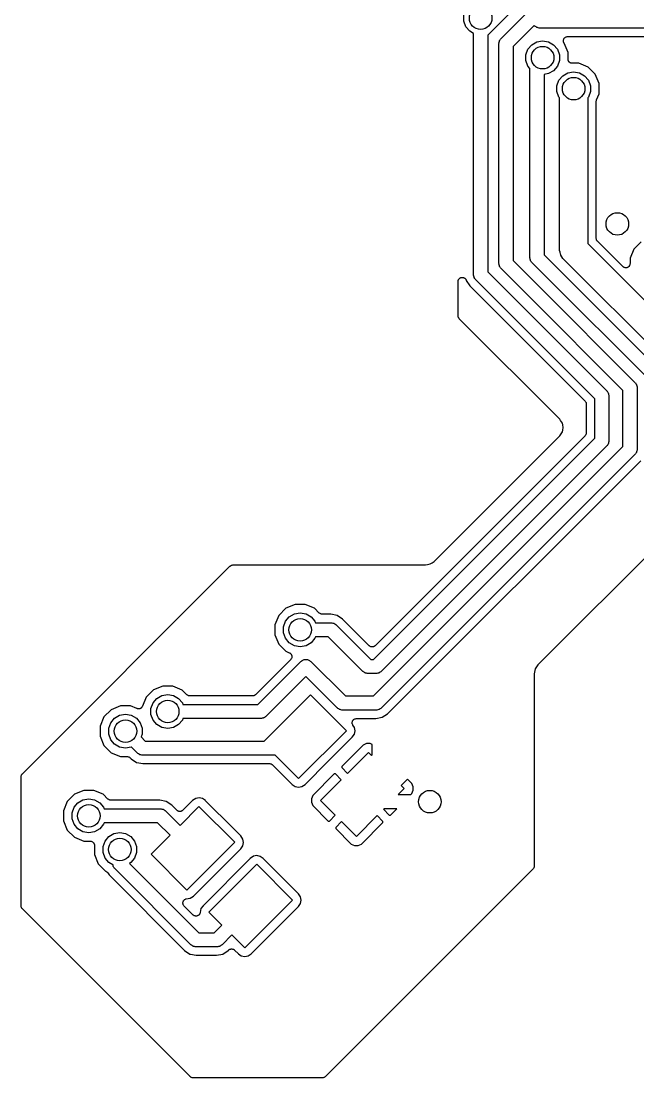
# Model space of a CAD drawing. Extents: x 132.7 to 187.3, y -127.3 to -72.7.
# Drawn here: x 142.45 to 153.39, y -117.55 to -98.8 of the extents above; entities that cross this region are included whole.
import ezdxf

# ---------------------------------------------------------------- set-up
doc = ezdxf.new("R2010")
doc.units = 0
doc.header["$MEASUREMENT"] = 0
doc.layers.add('BLACK', color=7, linetype='CONTINUOUS')

msp = doc.modelspace()

# ---------------------------------------------------------------- linework, layer by layer
at = {"layer": 'Black'}
for p, q in [((151.188, -98.5884), (150.725, -99.0518)), ((150.303, -98.8023), (150.303, -98.6977)), ((150.339, -98.9006), (150.303, -98.8023)), ((150.962, -99.1116), (151.425, -98.6482)), ((150.406, -98.9807), (150.339, -98.9006)), ((150.475, -99.0203), (150.406, -98.9807)), ((151.55, -98.8768), (151.175, -99.2518)), ((151.562, -98.8884), (151.55, -98.8768)), ((151.566, -98.8915), (151.562, -98.8884)), ((151.57, -98.8958), (151.566, -98.8915)), ((151.584, -98.9039), (151.57, -98.8958)), ((151.597, -98.9133), (151.584, -98.9039)), ((151.602, -98.9147), (151.597, -98.9133)), ((151.607, -98.9175), (151.602, -98.9147)), ((151.623, -98.9203), (151.607, -98.9175)), ((151.639, -98.9245), (151.623, -98.9203)), ((151.645, -98.924), (151.639, -98.9245)), ((151.65, -98.925), (151.645, -98.924)), ((160.798, -98.925), (151.65, -98.925)), ((150.475, -103.3), (150.475, -99.0203)), ((150.725, -99.0518), (150.725, -103.248)), ((150.925, -99.1891), (150.93, -99.1733)), ((150.93, -99.1733), (150.933, -99.1572)), ((150.933, -99.1572), (150.935, -99.1525)), ((150.935, -99.1525), (150.937, -99.1472)), ((150.937, -99.1472), (150.946, -99.1338)), ((150.946, -99.1338), (150.954, -99.1197)), ((150.954, -99.1197), (150.958, -99.1161)), ((150.958, -99.1161), (150.962, -99.1116)), ((151.506, -99.2193), (151.597, -99.167)), ((151.597, -99.167), (151.7, -99.1489)), ((151.7, -99.1489), (151.803, -99.167)), ((151.803, -99.167), (151.894, -99.2193)), ((152.068, -99.137), (152.07, -99.1338)), ((152.068, -99.1467), (152.068, -99.137)), ((152.068, -99.1565), (152.068, -99.1467)), ((152.068, -99.1597), (152.068, -99.1565)), ((152.068, -99.163), (152.068, -99.1597)), ((152.072, -99.1722), (152.068, -99.163)), ((152.07, -99.1305), (152.074, -99.1217)), ((152.07, -99.1338), (152.07, -99.1305)), ((152.074, -99.1816), (152.072, -99.1722)), ((152.074, -99.1217), (152.077, -99.1125)), ((152.077, -99.1125), (152.08, -99.1099)), ((152.08, -99.1099), (152.081, -99.1069)), ((152.081, -99.1069), (152.088, -99.1)), ((152.088, -99.1), (152.094, -99.0925)), ((152.094, -99.0925), (152.097, -99.0909)), ((152.097, -99.0909), (152.099, -99.0885)), ((152.099, -99.0885), (152.108, -99.0844)), ((152.108, -99.0844), (152.117, -99.0795)), ((152.117, -99.0795), (152.12, -99.0789)), ((152.12, -99.0789), (152.123, -99.0775)), ((152.123, -99.0775), (152.133, -99.0767)), ((152.133, -99.0767), (152.142, -99.075)), ((152.142, -99.075), (153.957, -99.075)), ((150.926, -99.1946), (150.925, -99.1891)), ((150.925, -99.2), (150.926, -99.1946)), ((150.925, -103.1), (150.925, -99.2)), ((151.175, -99.2518), (151.175, -103.048)), ((151.403, -99.3977), (151.439, -99.2994)), ((151.439, -99.2994), (151.506, -99.2193)), ((151.894, -99.2193), (151.961, -99.2994)), ((151.961, -99.2994), (151.997, -99.3977)), ((152.076, -99.1844), (152.074, -99.1816)), ((152.077, -99.1875), (152.076, -99.1844)), ((152.079, -99.19), (152.077, -99.1875)), ((152.15, -99.3609), (152.079, -99.19)), ((152.15, -99.4749), (152.15, -99.3609)), ((151.403, -99.5023), (151.403, -99.3977)), ((151.439, -99.6006), (151.403, -99.5023)), ((151.997, -99.5023), (151.961, -99.6006)), ((151.997, -99.3977), (151.997, -99.5023)), ((152.151, -99.4814), (152.15, -99.4749)), ((152.151, -99.4879), (152.151, -99.4814)), ((152.153, -99.4941), (152.151, -99.4879)), ((152.154, -99.5006), (152.153, -99.4941)), ((152.158, -99.5063), (152.154, -99.5006)), ((152.16, -99.5124), (152.158, -99.5063)), ((152.164, -99.5175), (152.16, -99.5124)), ((152.167, -99.5231), (152.164, -99.5175)), ((152.173, -99.5274), (152.167, -99.5231)), ((152.177, -99.5324), (152.173, -99.5274)), ((152.182, -99.5357), (152.177, -99.5324)), ((152.187, -99.5399), (152.182, -99.5357)), ((152.194, -99.5421), (152.187, -99.5399)), ((152.199, -99.5454), (152.194, -99.5421)), ((152.206, -99.5466), (152.199, -99.5454)), ((152.212, -99.5488), (152.206, -99.5466)), ((152.218, -99.5488), (152.212, -99.5488)), ((152.225, -99.55), (152.218, -99.5488)), ((152.34, -99.5501), (152.225, -99.55)), ((152.505, -99.6187), (152.34, -99.5501)), ((151.475, -99.6432), (151.439, -99.6006)), ((151.475, -103), (151.475, -99.6432)), ((151.803, -99.733), (151.725, -99.7467)), ((151.894, -99.6807), (151.803, -99.733)), ((151.961, -99.6006), (151.894, -99.6807)), ((152.056, -99.7693), (152.147, -99.717)), ((152.147, -99.717), (152.25, -99.6989)), ((152.25, -99.6989), (152.353, -99.717)), ((152.353, -99.717), (152.444, -99.7693)), ((152.632, -99.7454), (152.505, -99.6187)), ((151.725, -99.7467), (151.725, -102.948)), ((151.953, -99.9477), (151.989, -99.8494)), ((151.989, -99.8494), (152.056, -99.7693)), ((152.444, -99.7693), (152.511, -99.8494)), ((152.511, -99.8494), (152.547, -99.9477)), ((152.7, -99.9109), (152.632, -99.7454)), ((152.7, -100.09), (152.7, -99.9109)), ((151.953, -100.052), (151.953, -99.9477)), ((151.989, -100.151), (151.953, -100.052)), ((152.547, -100.052), (152.511, -100.151)), ((152.547, -99.9477), (152.547, -100.052)), ((152.656, -100.196), (152.7, -100.09)), ((152, -100.163), (151.989, -100.151)), ((152, -102.85), (152, -100.163)), ((152.511, -100.151), (152.5, -100.163)), ((152.5, -100.163), (152.5, -102.746)), ((152.65, -100.222), (152.653, -100.211)), ((152.65, -100.223), (152.65, -100.222)), ((152.65, -100.225), (152.65, -100.223)), ((152.65, -102.653), (152.65, -100.225)), ((152.653, -100.211), (152.655, -100.199)), ((152.655, -100.198), (152.656, -100.196)), ((152.655, -100.199), (152.655, -100.198)), ((152.651, -102.656), (152.65, -102.653)), ((152.65, -102.66), (152.651, -102.656)), ((152.653, -102.669), (152.65, -102.66)), ((152.655, -102.679), (152.653, -102.669)), ((152.656, -102.682), (152.655, -102.679)), ((152.657, -102.685), (152.656, -102.682)), ((152.663, -102.693), (152.657, -102.685)), ((152.668, -102.701), (152.663, -102.693)), ((152.67, -102.704), (152.668, -102.701)), ((152.672, -102.706), (152.67, -102.704)), ((153.122, -103.156), (152.672, -102.706)), ((153.445, -102.718), (153.319, -102.845)), ((152.002, -102.861), (152, -102.85)), ((152.001, -102.872), (152.002, -102.861)), ((152.009, -102.903), (152.001, -102.872)), ((152.015, -102.936), (152.009, -102.903)), ((152.5, -102.746), (157.204, -107.45)), ((153.319, -102.845), (153.25, -103.01)), ((150.926, -103.105), (150.925, -103.1)), ((150.925, -103.111), (150.926, -103.105)), ((150.93, -103.127), (150.925, -103.111)), ((151.175, -103.048), (151.638, -103.512)), ((151.476, -103.005), (151.475, -103)), ((151.475, -103.011), (151.476, -103.005)), ((151.48, -103.027), (151.475, -103.011)), ((151.483, -103.043), (151.48, -103.027)), ((151.485, -103.048), (151.483, -103.043)), ((151.487, -103.053), (151.485, -103.048)), ((151.496, -103.066), (151.487, -103.053)), ((151.504, -103.08), (151.496, -103.066)), ((151.508, -103.084), (151.504, -103.08)), ((151.512, -103.088), (151.508, -103.084)), ((155.962, -107.538), (151.512, -103.088)), ((151.725, -102.948), (156.138, -107.362)), ((152.021, -102.945), (152.015, -102.936)), ((152.023, -102.956), (152.021, -102.945)), ((152.042, -102.982), (152.023, -102.956)), ((152.058, -103.011), (152.042, -102.982)), ((152.067, -103.018), (152.058, -103.011)), ((152.073, -103.027), (152.067, -103.018)), ((156.923, -107.877), (152.073, -103.027)), ((153.248, -103.113), (153.247, -103.123)), ((153.25, -103.103), (153.248, -103.113)), ((153.25, -103.01), (153.25, -103.103)), ((150.476, -103.305), (150.475, -103.3)), ((150.725, -103.248), (151.188, -103.712)), ((150.933, -103.143), (150.93, -103.127)), ((150.935, -103.148), (150.933, -103.143)), ((150.937, -103.153), (150.935, -103.148)), ((150.946, -103.166), (150.937, -103.153)), ((150.954, -103.18), (150.946, -103.166)), ((150.958, -103.184), (150.954, -103.18)), ((150.962, -103.188), (150.958, -103.184)), ((151.462, -103.688), (150.962, -103.188)), ((153.13, -103.162), (153.122, -103.156)), ((153.137, -103.168), (153.13, -103.162)), ((153.141, -103.169), (153.137, -103.168)), ((153.143, -103.171), (153.141, -103.169)), ((153.153, -103.174), (153.143, -103.171)), ((153.162, -103.177), (153.153, -103.174)), ((153.165, -103.177), (153.162, -103.177)), ((153.168, -103.178), (153.165, -103.177)), ((153.178, -103.177), (153.168, -103.178)), ((153.188, -103.177), (153.178, -103.177)), ((153.191, -103.176), (153.188, -103.177)), ((153.194, -103.176), (153.191, -103.176)), ((153.203, -103.172), (153.194, -103.176)), ((153.212, -103.168), (153.203, -103.172)), ((153.215, -103.166), (153.212, -103.168)), ((153.218, -103.165), (153.215, -103.166)), ((153.225, -103.158), (153.218, -103.165)), ((153.232, -103.152), (153.225, -103.158)), ((153.234, -103.149), (153.232, -103.152)), ((153.236, -103.146), (153.234, -103.149)), ((153.241, -103.137), (153.236, -103.146)), ((153.245, -103.129), (153.241, -103.137)), ((153.246, -103.126), (153.245, -103.129)), ((153.247, -103.123), (153.246, -103.126)), ((150.199, -103.423), (150.2, -103.417)), ((150.199, -104.029), (150.199, -103.423)), ((150.2, -103.411), (150.203, -103.404)), ((150.2, -103.417), (150.2, -103.411)), ((150.203, -103.404), (150.204, -103.397)), ((150.204, -103.397), (150.207, -103.392)), ((150.207, -103.392), (150.209, -103.387)), ((150.209, -103.387), (150.213, -103.381)), ((150.213, -103.381), (150.217, -103.375)), ((150.217, -103.375), (150.221, -103.371)), ((150.221, -103.371), (150.225, -103.366)), ((150.225, -103.366), (150.231, -103.363)), ((150.231, -103.363), (150.237, -103.358)), ((150.237, -103.358), (150.242, -103.356)), ((150.242, -103.356), (150.247, -103.353)), ((150.247, -103.353), (150.254, -103.351)), ((150.254, -103.351), (150.261, -103.349)), ((150.261, -103.349), (150.267, -103.349)), ((150.267, -103.349), (150.273, -103.348)), ((150.273, -103.348), (150.28, -103.349)), ((150.28, -103.349), (150.287, -103.349)), ((150.287, -103.349), (150.293, -103.351)), ((150.293, -103.351), (150.299, -103.352)), ((150.299, -103.352), (150.305, -103.355)), ((150.305, -103.355), (150.312, -103.358)), ((150.312, -103.358), (150.316, -103.362)), ((150.316, -103.362), (150.321, -103.364)), ((150.321, -103.364), (150.326, -103.37)), ((150.326, -103.37), (150.332, -103.375)), ((150.332, -103.375), (150.335, -103.38)), ((150.335, -103.38), (150.339, -103.384)), ((150.339, -103.384), (150.341, -103.391)), ((150.341, -103.391), (150.345, -103.397)), ((150.345, -103.397), (150.346, -103.403)), ((150.346, -103.403), (150.411, -103.5)), ((150.475, -103.311), (150.476, -103.305)), ((150.48, -103.327), (150.475, -103.311)), ((150.483, -103.343), (150.48, -103.327)), ((150.485, -103.348), (150.483, -103.343)), ((150.487, -103.353), (150.485, -103.348)), ((150.496, -103.366), (150.487, -103.353)), ((150.504, -103.38), (150.496, -103.366)), ((150.508, -103.384), (150.504, -103.38)), ((150.512, -103.388), (150.508, -103.384)), ((151.012, -103.888), (150.512, -103.388)), ((150.411, -103.5), (150.906, -103.994)), ((151.638, -103.512), (151.638, -103.512)), ((151.638, -103.512), (153.338, -105.212)), ((151.188, -103.712), (151.188, -103.712)), ((151.188, -103.712), (152.838, -105.362)), ((153.125, -105.352), (151.462, -103.688)), ((151.462, -103.688), (151.462, -103.688)), ((150.2, -104.032), (150.199, -104.029)), ((150.2, -104.035), (150.2, -104.032)), ((150.202, -104.045), (150.2, -104.035)), ((150.204, -104.054), (150.202, -104.045)), ((150.906, -103.994), (150.906, -103.994)), ((150.906, -103.994), (152.453, -105.542)), ((152.625, -105.502), (151.012, -103.888)), ((151.012, -103.888), (151.012, -103.888)), ((150.206, -104.057), (150.204, -104.054)), ((150.206, -104.06), (150.206, -104.057)), ((150.212, -104.068), (150.206, -104.06)), ((150.217, -104.077), (150.212, -104.068)), ((150.22, -104.079), (150.217, -104.077)), ((150.221, -104.082), (150.22, -104.079)), ((152.004, -105.864), (150.221, -104.082)), ((152.838, -105.362), (152.842, -105.366)), ((153.125, -106.05), (153.125, -105.352)), ((153.338, -105.212), (153.342, -105.216)), ((153.342, -105.216), (153.346, -105.22)), ((153.346, -105.22), (153.354, -105.234)), ((153.354, -105.234), (153.363, -105.247)), ((153.363, -105.247), (153.365, -105.252)), ((153.365, -105.252), (153.367, -105.257)), ((153.367, -105.257), (153.37, -105.273)), ((153.37, -105.273), (153.375, -105.289)), ((153.375, -105.289), (153.374, -105.295)), ((153.374, -105.295), (153.375, -105.3)), ((153.375, -105.3), (153.375, -106.05)), ((152.453, -105.542), (152.455, -105.545)), ((152.455, -105.545), (152.457, -105.547)), ((152.457, -105.547), (152.462, -105.555)), ((152.625, -106.198), (152.625, -105.502)), ((152.842, -105.366), (152.846, -105.37)), ((152.846, -105.37), (152.854, -105.384)), ((152.854, -105.384), (152.863, -105.397)), ((152.863, -105.397), (152.865, -105.402)), ((152.865, -105.402), (152.867, -105.407)), ((152.867, -105.407), (152.87, -105.423)), ((152.87, -105.423), (152.875, -105.439)), ((152.875, -105.439), (152.874, -105.445)), ((152.874, -105.445), (152.875, -105.45)), ((152.875, -105.45), (152.875, -106.25)), ((152.462, -105.555), (152.468, -105.563)), ((152.468, -105.563), (152.469, -105.566)), ((152.469, -105.566), (152.47, -105.569)), ((152.47, -105.569), (152.472, -105.579)), ((152.472, -105.579), (152.475, -105.588)), ((152.475, -105.588), (152.474, -105.592)), ((152.474, -105.592), (152.475, -105.595)), ((152.475, -105.595), (152.475, -106.105)), ((152.019, -105.887), (152.004, -105.864)), ((152.051, -105.935), (152.019, -105.887)), ((152.019, -105.887), (152.019, -105.887)), ((152.019, -105.887), (152.019, -105.887)), ((152.026, -106.124), (152.051, -106.087)), ((152.057, -105.965), (152.051, -105.935)), ((152.051, -106.087), (152.057, -106.056)), ((152.066, -106.011), (152.057, -105.965)), ((152.057, -105.965), (152.057, -105.965)), ((152.057, -106.056), (152.066, -106.011)), ((152.057, -106.056), (152.057, -106.056)), ((152.475, -106.112), (152.472, -106.121)), ((152.475, -106.105), (152.474, -106.108)), ((152.474, -106.108), (152.475, -106.112)), ((153.125, -106.348), (153.125, -106.05)), ((153.375, -106.05), (153.375, -106.4)), ((148.698, -110.125), (152.625, -106.198)), ((152.453, -106.158), (148.728, -109.883)), ((149.776, -108.386), (152.004, -106.157)), ((152.004, -106.157), (152.026, -106.124)), ((152.026, -106.124), (152.026, -106.124)), ((152.455, -106.155), (152.453, -106.158)), ((152.457, -106.153), (152.455, -106.155)), ((152.462, -106.145), (152.457, -106.153)), ((152.468, -106.137), (152.462, -106.145)), ((152.469, -106.134), (152.468, -106.137)), ((152.47, -106.131), (152.469, -106.134)), ((152.472, -106.121), (152.47, -106.131)), ((152.865, -106.298), (152.863, -106.303)), ((152.867, -106.293), (152.865, -106.298)), ((152.87, -106.277), (152.867, -106.293)), ((152.875, -106.261), (152.87, -106.277)), ((152.875, -106.25), (152.874, -106.255)), ((152.874, -106.255), (152.875, -106.261)), ((148.698, -110.775), (153.125, -106.348)), ((152.838, -106.338), (148.838, -110.338)), ((153.338, -106.488), (148.838, -110.988)), ((152.842, -106.334), (152.838, -106.338)), ((152.846, -106.33), (152.842, -106.334)), ((152.854, -106.316), (152.846, -106.33)), ((152.863, -106.303), (152.854, -106.316)), ((153.342, -106.484), (153.338, -106.488)), ((153.346, -106.48), (153.342, -106.484)), ((153.354, -106.466), (153.346, -106.48)), ((153.363, -106.453), (153.354, -106.466)), ((153.365, -106.448), (153.363, -106.453)), ((153.367, -106.443), (153.365, -106.448)), ((153.37, -106.427), (153.367, -106.443)), ((153.375, -106.411), (153.37, -106.427)), ((153.375, -106.4), (153.374, -106.405)), ((153.374, -106.405), (153.375, -106.411)), ((148.95, -111.089), (153.439, -106.6)), ((153.843, -107.996), (151.614, -110.225)), ((142.472, -112.154), (146.154, -108.472)), ((146.154, -108.472), (146.157, -108.47)), ((146.157, -108.47), (146.159, -108.468)), ((146.159, -108.468), (146.167, -108.463)), ((146.167, -108.463), (146.175, -108.457)), ((146.175, -108.457), (146.179, -108.456)), ((146.179, -108.456), (146.181, -108.455)), ((146.181, -108.455), (146.191, -108.453)), ((146.191, -108.453), (146.201, -108.45)), ((146.201, -108.45), (146.204, -108.451)), ((146.204, -108.451), (146.207, -108.45)), ((146.207, -108.45), (149.622, -108.45)), ((149.622, -108.45), (149.66, -108.442)), ((149.66, -108.442), (149.705, -108.433)), ((149.66, -108.442), (149.66, -108.442)), ((149.66, -108.442), (149.66, -108.442)), ((149.705, -108.433), (149.738, -108.412)), ((149.738, -108.412), (149.776, -108.386)), ((149.738, -108.412), (149.738, -108.412)), ((149.738, -108.412), (149.738, -108.412)), ((147.145, -109.218), (147.019, -109.345)), ((147.311, -109.15), (147.145, -109.218)), ((147.297, -109.317), (147.4, -109.299)), ((147.49, -109.15), (147.311, -109.15)), ((147.4, -109.299), (147.503, -109.317)), ((147.655, -109.219), (147.49, -109.15)), ((147.739, -109.303), (147.655, -109.219)), ((147.019, -109.345), (146.95, -109.51)), ((147.103, -109.548), (147.139, -109.449)), ((147.139, -109.449), (147.206, -109.369)), ((147.206, -109.369), (147.297, -109.317)), ((147.503, -109.317), (147.594, -109.369)), ((147.594, -109.369), (147.661, -109.449)), ((147.661, -109.449), (147.67, -109.475)), ((147.67, -109.475), (147.95, -109.475)), ((147.742, -109.305), (147.739, -109.303)), ((147.744, -109.307), (147.742, -109.305)), ((147.753, -109.312), (147.744, -109.307)), ((147.761, -109.318), (147.753, -109.312)), ((147.764, -109.319), (147.761, -109.318)), ((147.767, -109.32), (147.764, -109.319)), ((147.776, -109.322), (147.767, -109.32)), ((147.786, -109.325), (147.776, -109.322)), ((147.789, -109.324), (147.786, -109.325)), ((147.792, -109.325), (147.789, -109.324)), ((147.943, -109.325), (147.792, -109.325)), ((148.055, -109.347), (147.943, -109.325)), ((147.95, -109.475), (147.955, -109.476)), ((147.955, -109.476), (147.961, -109.475)), ((147.961, -109.475), (147.977, -109.48)), ((147.977, -109.48), (147.993, -109.483)), ((147.993, -109.483), (147.998, -109.485)), ((147.998, -109.485), (148.003, -109.487)), ((148.003, -109.487), (148.016, -109.496)), ((148.15, -109.411), (148.055, -109.347)), ((148.622, -109.883), (148.15, -109.411)), ((146.95, -109.51), (146.95, -109.689)), ((147.103, -109.652), (147.103, -109.548)), ((147.139, -109.751), (147.103, -109.652)), ((148.016, -109.496), (148.03, -109.504)), ((148.03, -109.504), (148.034, -109.508)), ((148.034, -109.508), (148.038, -109.512)), ((148.038, -109.512), (148.652, -110.125)), ((146.95, -109.689), (147.018, -109.855)), ((147.018, -109.855), (147.145, -109.981)), ((147.206, -109.831), (147.139, -109.751)), ((147.297, -109.883), (147.206, -109.831)), ((147.594, -109.831), (147.503, -109.883)), ((147.661, -109.751), (147.594, -109.831)), ((147.67, -109.725), (147.661, -109.751)), ((147.898, -109.725), (147.67, -109.725)), ((148.512, -110.338), (147.898, -109.725)), ((147.145, -109.981), (147.207, -110.007)), ((147.207, -110.007), (147.214, -110.012)), ((147.214, -110.012), (147.222, -110.015)), ((147.222, -110.015), (147.225, -110.019)), ((147.225, -110.019), (147.229, -110.021)), ((147.229, -110.021), (147.234, -110.028)), ((147.234, -110.028), (147.24, -110.033)), ((147.24, -110.033), (147.242, -110.038)), ((147.242, -110.038), (147.245, -110.042)), ((147.245, -110.042), (147.248, -110.05)), ((147.248, -110.05), (147.251, -110.057)), ((147.4, -109.901), (147.297, -109.883)), ((147.503, -109.883), (147.4, -109.901)), ((148.627, -109.887), (148.622, -109.883)), ((148.632, -109.891), (148.627, -109.887)), ((148.638, -109.894), (148.632, -109.891)), ((148.643, -109.898), (148.638, -109.894)), ((148.65, -109.9), (148.643, -109.898)), ((148.656, -109.902), (148.65, -109.9)), ((148.662, -109.903), (148.656, -109.902)), ((148.668, -109.905), (148.662, -109.903)), ((148.675, -109.904), (148.668, -109.905)), ((148.682, -109.905), (148.675, -109.904)), ((148.688, -109.903), (148.682, -109.905)), ((148.694, -109.902), (148.688, -109.903)), ((148.7, -109.9), (148.694, -109.902)), ((148.707, -109.898), (148.7, -109.9)), ((148.712, -109.894), (148.707, -109.898)), ((148.718, -109.891), (148.712, -109.894)), ((148.723, -109.887), (148.718, -109.891)), ((148.728, -109.883), (148.723, -109.887)), ((147.232, -110.13), (146.608, -110.753)), ((146.648, -110.925), (147.412, -110.162)), ((147.236, -110.123), (147.232, -110.13)), ((147.242, -110.117), (147.236, -110.123)), ((147.244, -110.112), (147.242, -110.117)), ((147.247, -110.108), (147.244, -110.112)), ((147.249, -110.1), (147.247, -110.108)), ((147.252, -110.093), (147.249, -110.1)), ((147.251, -110.057), (147.251, -110.062)), ((147.251, -110.062), (147.253, -110.067)), ((147.253, -110.083), (147.252, -110.088)), ((147.252, -110.088), (147.252, -110.093)), ((147.253, -110.067), (147.253, -110.075)), ((147.253, -110.075), (147.253, -110.083)), ((147.412, -110.162), (147.421, -110.155)), ((147.421, -110.155), (147.428, -110.148)), ((147.428, -110.148), (147.438, -110.143)), ((147.438, -110.143), (147.447, -110.137)), ((147.447, -110.137), (147.458, -110.134)), ((147.458, -110.134), (147.468, -110.129)), ((147.468, -110.129), (147.479, -110.128)), ((147.479, -110.128), (147.489, -110.125)), ((147.489, -110.125), (147.5, -110.126)), ((147.5, -110.126), (147.511, -110.125)), ((147.511, -110.125), (147.521, -110.128)), ((147.521, -110.128), (147.532, -110.129)), ((147.532, -110.129), (147.542, -110.134)), ((147.542, -110.134), (147.553, -110.137)), ((147.553, -110.137), (147.562, -110.143)), ((147.562, -110.143), (147.572, -110.148)), ((147.572, -110.148), (147.579, -110.155)), ((147.579, -110.155), (147.588, -110.162)), ((147.588, -110.162), (148.202, -110.775)), ((148.652, -110.125), (148.698, -110.125)), ((151.614, -110.225), (151.567, -110.295)), ((147.5, -110.427), (146.788, -111.138)), ((148.062, -110.988), (147.5, -110.427)), ((148.516, -110.342), (148.512, -110.338)), ((148.52, -110.346), (148.516, -110.342)), ((148.534, -110.354), (148.52, -110.346)), ((148.547, -110.363), (148.534, -110.354)), ((148.552, -110.365), (148.547, -110.363)), ((148.557, -110.367), (148.552, -110.365)), ((148.573, -110.37), (148.557, -110.367)), ((148.589, -110.375), (148.573, -110.37)), ((148.595, -110.374), (148.589, -110.375)), ((148.6, -110.375), (148.595, -110.374)), ((148.75, -110.375), (148.6, -110.375)), ((148.755, -110.374), (148.75, -110.375)), ((148.761, -110.375), (148.755, -110.374)), ((148.777, -110.37), (148.761, -110.375)), ((148.793, -110.367), (148.777, -110.37)), ((148.798, -110.365), (148.793, -110.367)), ((148.803, -110.363), (148.798, -110.365)), ((148.816, -110.354), (148.803, -110.363)), ((148.83, -110.346), (148.816, -110.354)), ((148.834, -110.342), (148.83, -110.346)), ((148.838, -110.338), (148.834, -110.342)), ((151.567, -110.295), (151.55, -110.379)), ((151.55, -110.379), (151.55, -113.793)), ((144.961, -110.6), (144.795, -110.668)), ((145.14, -110.6), (144.961, -110.6)), ((145.305, -110.669), (145.14, -110.6)), ((144.669, -110.795), (144.601, -110.957)), ((144.795, -110.668), (144.669, -110.795)), ((144.856, -110.819), (144.947, -110.767)), ((144.947, -110.767), (145.05, -110.749)), ((145.05, -110.749), (145.153, -110.767)), ((145.153, -110.767), (145.244, -110.819)), ((145.389, -110.753), (145.305, -110.669)), ((145.392, -110.755), (145.389, -110.753)), ((145.394, -110.757), (145.392, -110.755)), ((145.403, -110.762), (145.394, -110.757)), ((145.411, -110.768), (145.403, -110.762)), ((145.414, -110.769), (145.411, -110.768)), ((145.417, -110.77), (145.414, -110.769)), ((145.426, -110.772), (145.417, -110.77)), ((145.436, -110.775), (145.426, -110.772)), ((145.439, -110.774), (145.436, -110.775)), ((145.442, -110.775), (145.439, -110.774)), ((146.555, -110.775), (145.442, -110.775)), ((146.558, -110.774), (146.555, -110.775)), ((146.562, -110.775), (146.558, -110.774)), ((146.571, -110.772), (146.562, -110.775)), ((146.581, -110.77), (146.571, -110.772)), ((146.584, -110.769), (146.581, -110.77)), ((146.587, -110.768), (146.584, -110.769)), ((146.595, -110.762), (146.587, -110.768)), ((146.603, -110.757), (146.595, -110.762)), ((146.605, -110.755), (146.603, -110.757)), ((146.608, -110.753), (146.605, -110.755)), ((146.763, -111.575), (147.583, -110.755)), ((147.583, -110.755), (148.22, -111.391)), ((148.202, -110.775), (148.698, -110.775)), ((144.211, -110.95), (144.045, -111.018)), ((144.39, -110.95), (144.211, -110.95)), ((144.503, -110.997), (144.39, -110.95)), ((144.578, -110.988), (144.572, -110.991)), ((144.582, -110.983), (144.578, -110.988)), ((144.587, -110.979), (144.582, -110.983)), ((144.591, -110.973), (144.587, -110.979)), ((144.595, -110.968), (144.591, -110.973)), ((144.598, -110.962), (144.595, -110.968)), ((144.601, -110.957), (144.598, -110.962)), ((144.753, -110.998), (144.789, -110.899)), ((144.789, -110.899), (144.856, -110.819)), ((145.244, -110.819), (145.311, -110.899)), ((145.311, -110.899), (145.32, -110.925)), ((145.32, -110.925), (146.648, -110.925)), ((148.066, -110.992), (148.062, -110.988)), ((148.838, -110.988), (148.834, -110.992)), ((143.919, -111.145), (143.85, -111.31)), ((144.045, -111.018), (143.919, -111.145)), ((144.039, -111.249), (144.106, -111.169)), ((144.106, -111.169), (144.197, -111.117)), ((144.197, -111.117), (144.3, -111.099)), ((144.3, -111.099), (144.403, -111.117)), ((144.403, -111.117), (144.494, -111.169)), ((144.494, -111.169), (144.561, -111.249)), ((144.51, -110.999), (144.503, -110.997)), ((144.516, -111.001), (144.51, -110.999)), ((144.522, -111.001), (144.516, -111.001)), ((144.529, -111.003), (144.522, -111.001)), ((144.535, -111.002), (144.529, -111.003)), ((144.542, -111.002), (144.535, -111.002)), ((144.548, -111), (144.542, -111.002)), ((144.555, -111), (144.548, -111)), ((144.561, -110.996), (144.555, -111)), ((144.567, -110.995), (144.561, -110.996)), ((144.572, -110.991), (144.567, -110.995)), ((144.753, -111.102), (144.753, -110.998)), ((144.789, -111.201), (144.753, -111.102)), ((145.32, -111.175), (145.311, -111.201)), ((146.7, -111.175), (145.32, -111.175)), ((146.705, -111.174), (146.7, -111.175)), ((146.711, -111.175), (146.705, -111.174)), ((146.727, -111.17), (146.711, -111.175)), ((146.743, -111.167), (146.727, -111.17)), ((146.748, -111.165), (146.743, -111.167)), ((146.753, -111.163), (146.748, -111.165)), ((146.766, -111.154), (146.753, -111.163)), ((146.78, -111.146), (146.766, -111.154)), ((146.784, -111.142), (146.78, -111.146)), ((146.788, -111.138), (146.784, -111.142)), ((148.07, -110.996), (148.066, -110.992)), ((148.084, -111.004), (148.07, -110.996)), ((148.097, -111.013), (148.084, -111.004)), ((148.102, -111.015), (148.097, -111.013)), ((148.107, -111.017), (148.102, -111.015)), ((148.123, -111.02), (148.107, -111.017)), ((148.139, -111.025), (148.123, -111.02)), ((148.145, -111.024), (148.139, -111.025)), ((148.15, -111.025), (148.145, -111.024)), ((148.75, -111.025), (148.15, -111.025)), ((148.381, -111.178), (148.391, -111.175)), ((148.391, -111.175), (148.394, -111.175)), ((148.394, -111.175), (148.396, -111.175)), ((148.396, -111.175), (148.743, -111.175)), ((148.743, -111.175), (148.855, -111.153)), ((148.755, -111.024), (148.75, -111.025)), ((148.761, -111.025), (148.755, -111.024)), ((148.777, -111.02), (148.761, -111.025)), ((148.793, -111.017), (148.777, -111.02)), ((148.798, -111.015), (148.793, -111.017)), ((148.803, -111.013), (148.798, -111.015)), ((148.816, -111.004), (148.803, -111.013)), ((148.83, -110.996), (148.816, -111.004)), ((148.834, -110.992), (148.83, -110.996)), ((148.855, -111.153), (148.95, -111.089)), ((143.85, -111.31), (143.85, -111.489)), ((144.003, -111.348), (144.039, -111.249)), ((144.003, -111.452), (144.003, -111.348)), ((144.561, -111.249), (144.597, -111.348)), ((144.597, -111.348), (144.597, -111.452)), ((144.856, -111.281), (144.789, -111.201)), ((144.947, -111.333), (144.856, -111.281)), ((145.05, -111.351), (144.947, -111.333)), ((145.153, -111.333), (145.05, -111.351)), ((145.244, -111.281), (145.153, -111.333)), ((145.311, -111.201), (145.244, -111.281)), ((148.321, -111.242), (148.322, -111.239)), ((148.322, -111.252), (148.321, -111.242)), ((148.322, -111.237), (148.326, -111.227)), ((148.322, -111.239), (148.322, -111.237)), ((148.322, -111.263), (148.322, -111.252)), ((148.323, -111.265), (148.322, -111.263)), ((148.323, -111.268), (148.323, -111.265)), ((148.327, -111.277), (148.323, -111.268)), ((148.326, -111.227), (148.329, -111.217)), ((148.331, -111.287), (148.327, -111.277)), ((148.329, -111.217), (148.33, -111.215)), ((148.33, -111.215), (148.331, -111.212)), ((148.331, -111.212), (148.338, -111.204)), ((148.332, -111.289), (148.331, -111.287)), ((148.333, -111.291), (148.332, -111.289)), ((148.361, -111.334), (148.333, -111.291)), ((148.338, -111.204), (148.344, -111.196)), ((148.344, -111.196), (148.346, -111.194)), ((148.346, -111.194), (148.348, -111.193)), ((148.348, -111.193), (148.357, -111.187)), ((148.357, -111.187), (148.366, -111.181)), ((148.373, -111.393), (148.361, -111.334)), ((148.366, -111.181), (148.368, -111.181)), ((148.368, -111.181), (148.37, -111.18)), ((148.37, -111.18), (148.381, -111.178)), ((143.85, -111.489), (143.918, -111.655)), ((144.039, -111.551), (144.003, -111.452)), ((144.106, -111.631), (144.039, -111.551)), ((144.597, -111.452), (144.579, -111.502)), ((144.579, -111.502), (144.652, -111.575)), ((148.22, -111.391), (147.371, -112.24)), ((147.889, -111.94), (148.324, -111.505)), ((148.324, -111.505), (148.36, -111.453)), ((148.36, -111.453), (148.373, -111.393)), ((143.918, -111.655), (144.045, -111.781)), ((144.197, -111.683), (144.106, -111.631)), ((144.3, -111.701), (144.197, -111.683)), ((144.403, -111.683), (144.3, -111.701)), ((144.405, -111.682), (144.403, -111.683)), ((144.512, -111.788), (144.405, -111.682)), ((144.652, -111.575), (146.763, -111.575)), ((148.518, -111.645), (148.138, -112.024)), ((148.577, -111.62), (148.518, -111.645)), ((148.64, -111.62), (148.577, -111.62)), ((148.678, -111.636), (148.64, -111.62)), ((148.675, -111.65), (148.678, -111.636)), ((148.675, -111.82), (148.675, -111.65)), ((144.045, -111.781), (144.21, -111.85)), ((144.21, -111.85), (144.33, -111.85)), ((144.33, -111.85), (144.333, -111.851)), ((144.333, -111.851), (144.337, -111.85)), ((144.337, -111.85), (144.346, -111.853)), ((144.346, -111.853), (144.356, -111.855)), ((144.356, -111.855), (144.359, -111.856)), ((144.359, -111.856), (144.362, -111.857)), ((144.362, -111.857), (144.37, -111.863)), ((144.37, -111.863), (144.378, -111.868)), ((144.378, -111.868), (144.38, -111.87)), ((144.38, -111.87), (144.383, -111.872)), ((144.383, -111.872), (144.4, -111.889)), ((144.4, -111.889), (144.495, -111.953)), ((144.516, -111.792), (144.512, -111.788)), ((144.52, -111.796), (144.516, -111.792)), ((144.534, -111.804), (144.52, -111.796)), ((144.547, -111.813), (144.534, -111.804)), ((144.552, -111.815), (144.547, -111.813)), ((144.557, -111.817), (144.552, -111.815)), ((144.573, -111.82), (144.557, -111.817)), ((144.589, -111.825), (144.573, -111.82)), ((144.595, -111.824), (144.589, -111.825)), ((144.6, -111.825), (144.595, -111.824)), ((146.956, -111.825), (144.6, -111.825)), ((147.371, -112.24), (146.956, -111.825)), ((148.241, -112.148), (148.609, -111.78)), ((148.609, -111.78), (148.662, -111.833)), ((148.662, -111.833), (148.675, -111.82)), ((144.495, -111.953), (144.503, -111.954)), ((144.503, -111.954), (144.503, -111.954)), ((144.503, -111.954), (144.607, -111.975)), ((144.607, -111.975), (146.857, -111.975)), ((146.857, -111.975), (146.86, -111.976)), ((146.86, -111.976), (146.863, -111.975)), ((146.863, -111.975), (146.873, -111.978)), ((146.873, -111.978), (146.883, -111.98)), ((146.883, -111.98), (146.885, -111.981)), ((146.885, -111.981), (146.889, -111.982)), ((146.889, -111.982), (146.897, -111.988)), ((146.897, -111.988), (146.905, -111.993)), ((146.905, -111.993), (146.907, -111.995)), ((146.907, -111.995), (146.91, -111.997)), ((146.91, -111.997), (147.257, -112.344)), ((147.486, -112.344), (147.889, -111.94)), ((148.138, -112.024), (148.138, -112.045)), ((148.138, -112.045), (148.241, -112.148)), ((142.45, -112.201), (142.453, -112.191)), ((142.451, -112.204), (142.45, -112.201)), ((142.45, -112.207), (142.451, -112.204)), ((142.45, -113.004), (142.45, -112.207)), ((142.453, -112.191), (142.455, -112.181)), ((142.455, -112.181), (142.456, -112.179)), ((142.456, -112.179), (142.457, -112.175)), ((142.457, -112.175), (142.463, -112.167)), ((142.463, -112.167), (142.468, -112.159)), ((142.468, -112.159), (142.47, -112.157)), ((142.47, -112.157), (142.472, -112.154)), ((148.004, -112.158), (147.624, -112.538)), ((147.76, -112.629), (148.128, -112.261)), ((148.025, -112.158), (148.004, -112.158)), ((148.128, -112.261), (148.025, -112.158)), ((149.305, -112.25), (149.192, -112.364)), ((149.381, -112.326), (149.305, -112.25)), ((143.561, -112.45), (143.395, -112.518)), ((143.74, -112.45), (143.561, -112.45)), ((143.905, -112.519), (143.74, -112.45)), ((147.257, -112.344), (147.309, -112.38)), ((147.309, -112.38), (147.369, -112.393)), ((147.369, -112.393), (147.429, -112.382)), ((147.429, -112.382), (147.486, -112.344)), ((149.245, -112.417), (149.137, -112.525)), ((149.192, -112.364), (149.245, -112.417)), ((149.405, -112.385), (149.381, -112.326)), ((149.381, -112.507), (149.405, -112.448)), ((149.405, -112.448), (149.405, -112.385)), ((143.269, -112.645), (143.2, -112.81)), ((143.395, -112.518), (143.269, -112.645)), ((143.389, -112.749), (143.456, -112.669)), ((143.456, -112.669), (143.547, -112.617)), ((143.547, -112.617), (143.65, -112.599)), ((143.65, -112.599), (143.753, -112.617)), ((143.753, -112.617), (143.844, -112.669)), ((143.844, -112.669), (143.911, -112.749)), ((143.989, -112.603), (143.905, -112.519)), ((143.992, -112.605), (143.989, -112.603)), ((143.994, -112.607), (143.992, -112.605)), ((144.003, -112.612), (143.994, -112.607)), ((144.011, -112.618), (144.003, -112.612)), ((144.014, -112.619), (144.011, -112.618)), ((144.017, -112.62), (144.014, -112.619)), ((144.026, -112.622), (144.017, -112.62)), ((144.036, -112.625), (144.026, -112.622)), ((144.039, -112.624), (144.036, -112.625)), ((144.042, -112.625), (144.039, -112.624)), ((144.913, -112.625), (144.042, -112.625)), ((145.025, -112.647), (144.913, -112.625)), ((145.12, -112.711), (145.025, -112.647)), ((145.489, -112.631), (145.318, -112.802)), ((145.546, -112.593), (145.489, -112.631)), ((145.606, -112.582), (145.546, -112.593)), ((145.665, -112.595), (145.606, -112.582)), ((145.718, -112.631), (145.665, -112.595)), ((145.722, -112.635), (145.718, -112.631)), ((146.215, -113.128), (145.722, -112.635)), ((147.624, -112.538), (147.6, -112.597)), ((147.6, -112.597), (147.6, -112.661)), ((147.6, -112.661), (147.624, -112.719)), ((148.022, -112.89), (147.76, -112.629)), ((149.137, -112.525), (149.363, -112.525)), ((149.363, -112.525), (149.381, -112.507)), ((143.2, -112.81), (143.2, -112.989)), ((143.353, -112.848), (143.389, -112.749)), ((143.353, -112.952), (143.353, -112.848)), ((143.911, -112.749), (143.92, -112.775)), ((143.92, -112.775), (144.2, -112.775)), ((144.2, -112.775), (144.92, -112.775)), ((144.92, -112.775), (144.926, -112.776)), ((144.926, -112.776), (144.931, -112.775)), ((144.931, -112.775), (144.947, -112.78)), ((144.947, -112.78), (144.963, -112.783)), ((144.963, -112.783), (144.968, -112.785)), ((144.968, -112.785), (144.973, -112.787)), ((144.973, -112.787), (144.986, -112.796)), ((144.986, -112.796), (145, -112.804)), ((145, -112.804), (145.004, -112.808)), ((145.004, -112.808), (145.008, -112.812)), ((145.008, -112.812), (145.268, -113.071)), ((145.211, -112.802), (145.12, -112.711)), ((145.217, -112.806), (145.211, -112.802)), ((145.221, -112.811), (145.217, -112.806)), ((145.227, -112.814), (145.221, -112.811)), ((145.233, -112.817), (145.227, -112.814)), ((145.239, -112.819), (145.233, -112.817)), ((145.245, -112.822), (145.239, -112.819)), ((145.252, -112.822), (145.245, -112.822)), ((145.258, -112.824), (145.252, -112.822)), ((145.264, -112.824), (145.258, -112.824)), ((145.271, -112.824), (145.264, -112.824)), ((145.268, -113.071), (145.603, -112.735)), ((145.277, -112.822), (145.271, -112.824)), ((145.284, -112.822), (145.277, -112.822)), ((145.29, -112.819), (145.284, -112.822)), ((145.296, -112.817), (145.29, -112.819)), ((145.302, -112.814), (145.296, -112.817)), ((145.307, -112.811), (145.302, -112.814)), ((145.312, -112.806), (145.307, -112.811)), ((145.318, -112.802), (145.312, -112.806)), ((145.603, -112.735), (146.24, -113.371)), ((147.624, -112.719), (147.898, -112.993)), ((148.887, -112.775), (148.877, -112.784)), ((148.877, -112.784), (148.98, -112.887)), ((149.113, -112.775), (148.887, -112.775)), ((149.001, -112.887), (149.113, -112.775)), ((142.45, -114.5), (142.45, -113.004)), ((143.2, -112.989), (143.268, -113.155)), ((143.389, -113.051), (143.353, -112.952)), ((143.456, -113.131), (143.389, -113.051)), ((143.911, -113.051), (143.844, -113.131)), ((143.92, -113.025), (143.911, -113.051)), ((144.2, -113.025), (143.92, -113.025)), ((144.868, -113.025), (144.2, -113.025)), ((145.091, -113.247), (144.868, -113.025)), ((147.898, -112.993), (147.919, -112.993)), ((147.919, -112.993), (148.022, -112.89)), ((148.135, -113.004), (148.032, -113.106)), ((148.397, -113.265), (148.135, -113.004)), ((148.764, -112.897), (148.397, -113.265)), ((148.487, -113.401), (148.867, -113.021)), ((148.867, -113), (148.764, -112.897)), ((148.867, -113.021), (148.867, -113)), ((148.98, -112.887), (149.001, -112.887)), ((143.268, -113.155), (143.395, -113.281)), ((143.547, -113.183), (143.456, -113.131)), ((143.65, -113.201), (143.547, -113.183)), ((143.753, -113.183), (143.65, -113.201)), ((143.844, -113.131), (143.753, -113.183)), ((144.006, -113.269), (144.097, -113.217)), ((144.097, -113.217), (144.2, -113.199)), ((144.2, -113.199), (144.303, -113.217)), ((144.303, -113.217), (144.394, -113.269)), ((146.344, -113.257), (146.215, -113.128)), ((148.032, -113.106), (148.032, -113.127)), ((148.032, -113.127), (148.306, -113.401)), ((143.395, -113.281), (143.56, -113.35)), ((143.56, -113.35), (143.675, -113.35)), ((143.675, -113.35), (143.682, -113.351)), ((143.682, -113.351), (143.688, -113.351)), ((143.688, -113.351), (143.694, -113.353)), ((143.694, -113.353), (143.701, -113.355)), ((143.701, -113.355), (143.706, -113.358)), ((143.706, -113.358), (143.713, -113.36)), ((143.713, -113.36), (143.718, -113.364)), ((143.718, -113.364), (143.723, -113.368)), ((143.723, -113.368), (143.728, -113.373)), ((143.728, -113.373), (143.733, -113.377)), ((143.733, -113.377), (143.736, -113.383)), ((143.736, -113.383), (143.74, -113.388)), ((143.74, -113.388), (143.742, -113.394)), ((143.742, -113.394), (143.746, -113.399)), ((143.746, -113.399), (143.747, -113.406)), ((143.747, -113.406), (143.749, -113.412)), ((143.749, -113.412), (143.749, -113.419)), ((143.749, -113.419), (143.75, -113.425)), ((143.75, -113.425), (143.75, -113.589)), ((143.903, -113.448), (143.939, -113.349)), ((143.939, -113.349), (144.006, -113.269)), ((144.394, -113.269), (144.461, -113.349)), ((144.461, -113.349), (144.497, -113.448)), ((144.755, -113.583), (145.091, -113.247)), ((146.24, -113.371), (145.391, -114.22)), ((146.382, -113.314), (146.344, -113.257)), ((146.38, -113.433), (146.393, -113.373)), ((146.393, -113.373), (146.382, -113.314)), ((148.306, -113.401), (148.365, -113.425)), ((148.365, -113.425), (148.428, -113.425)), ((148.428, -113.425), (148.487, -113.401)), ((143.75, -113.589), (143.818, -113.755)), ((143.903, -113.552), (143.903, -113.448)), ((143.939, -113.651), (143.903, -113.552)), ((144.497, -113.552), (144.461, -113.651)), ((144.497, -113.448), (144.497, -113.552)), ((145.391, -114.22), (144.755, -113.583)), ((145.506, -114.324), (146.344, -113.485)), ((146.344, -113.485), (146.38, -113.433)), ((146.631, -113.607), (146.571, -113.618)), ((146.691, -113.62), (146.631, -113.607)), ((143.818, -113.755), (143.945, -113.881)), ((144.006, -113.731), (143.939, -113.651)), ((144.079, -113.772), (144.006, -113.731)), ((144.08, -113.777), (144.079, -113.772)), ((144.083, -113.793), (144.08, -113.777)), ((144.085, -113.798), (144.083, -113.793)), ((144.087, -113.803), (144.085, -113.798)), ((144.394, -113.731), (144.371, -113.744)), ((144.371, -113.744), (145.602, -114.975)), ((144.461, -113.651), (144.394, -113.731)), ((146.514, -113.656), (145.676, -114.495)), ((145.78, -114.609), (146.629, -113.76)), ((146.571, -113.618), (146.514, -113.656)), ((146.629, -113.76), (147.265, -114.397)), ((146.743, -113.656), (146.691, -113.62)), ((147.369, -114.282), (146.743, -113.656)), ((151.55, -113.799), (151.547, -113.809)), ((151.55, -113.793), (151.549, -113.796)), ((151.549, -113.796), (151.55, -113.799)), ((143.945, -113.881), (143.952, -113.884)), ((143.952, -113.884), (143.959, -113.889)), ((143.959, -113.889), (143.967, -113.893)), ((143.967, -113.893), (143.97, -113.896)), ((143.97, -113.896), (143.974, -113.898)), ((143.974, -113.898), (143.979, -113.905)), ((143.979, -113.905), (143.985, -113.912)), ((143.985, -113.912), (144.011, -113.95)), ((144.011, -113.95), (145.35, -115.289)), ((144.096, -113.816), (144.087, -113.803)), ((144.104, -113.83), (144.096, -113.816)), ((144.108, -113.834), (144.104, -113.83)), ((144.112, -113.838), (144.108, -113.834)), ((145.462, -115.188), (144.112, -113.838)), ((151.528, -113.846), (147.846, -117.528)), ((151.53, -113.843), (151.528, -113.846)), ((151.532, -113.841), (151.53, -113.843)), ((151.537, -113.833), (151.532, -113.841)), ((151.543, -113.825), (151.537, -113.833)), ((151.544, -113.821), (151.543, -113.825)), ((151.545, -113.819), (151.544, -113.821)), ((151.547, -113.809), (151.545, -113.819)), ((145.379, -114.374), (145.449, -114.361)), ((145.449, -114.361), (145.506, -114.324)), ((147.407, -114.339), (147.369, -114.282)), ((147.418, -114.399), (147.407, -114.339)), ((142.451, -114.503), (142.45, -114.5)), ((142.45, -114.507), (142.451, -114.503)), ((142.453, -114.516), (142.45, -114.507)), ((142.455, -114.526), (142.453, -114.516)), ((142.456, -114.529), (142.455, -114.526)), ((142.457, -114.532), (142.456, -114.529)), ((142.463, -114.54), (142.457, -114.532)), ((142.468, -114.548), (142.463, -114.54)), ((142.47, -114.55), (142.468, -114.548)), ((142.472, -114.553), (142.47, -114.55)), ((145.318, -114.449), (145.32, -114.439)), ((145.319, -114.452), (145.318, -114.449)), ((145.318, -114.455), (145.319, -114.452)), ((145.321, -114.465), (145.318, -114.455)), ((145.32, -114.439), (145.321, -114.429)), ((145.321, -114.429), (145.322, -114.426)), ((145.323, -114.475), (145.321, -114.465)), ((145.322, -114.423), (145.327, -114.414)), ((145.322, -114.426), (145.322, -114.423)), ((145.324, -114.477), (145.323, -114.475)), ((145.325, -114.48), (145.324, -114.477)), ((145.331, -114.488), (145.325, -114.48)), ((145.327, -114.414), (145.332, -114.405)), ((145.336, -114.497), (145.331, -114.488)), ((145.332, -114.405), (145.334, -114.403)), ((145.334, -114.403), (145.335, -114.401)), ((145.335, -114.401), (145.343, -114.394)), ((145.338, -114.499), (145.336, -114.497)), ((145.34, -114.501), (145.338, -114.499)), ((145.498, -114.659), (145.34, -114.501)), ((145.343, -114.394), (145.35, -114.387)), ((145.35, -114.387), (145.353, -114.386)), ((145.353, -114.386), (145.355, -114.384)), ((145.355, -114.384), (145.364, -114.38)), ((145.364, -114.38), (145.374, -114.376)), ((145.374, -114.376), (145.377, -114.376)), ((145.377, -114.376), (145.379, -114.374)), ((145.64, -114.547), (145.625, -114.618)), ((145.676, -114.495), (145.64, -114.547)), ((147.265, -114.397), (146.417, -115.245)), ((146.531, -115.349), (147.369, -114.511)), ((147.369, -114.511), (147.405, -114.458)), ((147.405, -114.458), (147.418, -114.399)), ((145.447, -117.528), (142.472, -114.553)), ((145.5, -114.66), (145.498, -114.659)), ((145.5, -114.661), (145.5, -114.66)), ((145.501, -114.662), (145.5, -114.661)), ((145.503, -114.664), (145.501, -114.662)), ((145.512, -114.669), (145.503, -114.664)), ((145.519, -114.674), (145.512, -114.669)), ((145.522, -114.675), (145.519, -114.674)), ((145.523, -114.675), (145.522, -114.675)), ((145.522, -114.675), (145.522, -114.675)), ((145.526, -114.677), (145.523, -114.675)), ((145.535, -114.678), (145.526, -114.677)), ((145.544, -114.681), (145.535, -114.678)), ((145.548, -114.68), (145.544, -114.681)), ((145.552, -114.681), (145.548, -114.68)), ((145.548, -114.68), (145.548, -114.68)), ((145.548, -114.68), (145.548, -114.68)), ((145.561, -114.679), (145.552, -114.681)), ((145.57, -114.678), (145.561, -114.679)), ((145.573, -114.677), (145.57, -114.678)), ((145.574, -114.677), (145.573, -114.677)), ((145.577, -114.676), (145.574, -114.677)), ((145.574, -114.677), (145.574, -114.677)), ((145.585, -114.671), (145.577, -114.676)), ((145.594, -114.667), (145.585, -114.671)), ((145.596, -114.665), (145.594, -114.667)), ((145.597, -114.665), (145.596, -114.665)), ((145.6, -114.663), (145.597, -114.665)), ((145.597, -114.665), (145.597, -114.665)), ((145.606, -114.656), (145.6, -114.663)), ((145.612, -114.649), (145.606, -114.656)), ((145.614, -114.646), (145.612, -114.649)), ((145.615, -114.645), (145.614, -114.646)), ((145.614, -114.646), (145.614, -114.646)), ((145.616, -114.643), (145.615, -114.645)), ((145.619, -114.634), (145.616, -114.643)), ((145.623, -114.625), (145.619, -114.634)), ((145.624, -114.623), (145.623, -114.625)), ((145.625, -114.619), (145.624, -114.621)), ((145.624, -114.621), (145.624, -114.623)), ((145.625, -114.618), (145.625, -114.618)), ((145.625, -114.618), (145.625, -114.619)), ((146.01, -114.838), (145.78, -114.609)), ((145.874, -114.975), (146.01, -114.838)), ((145.602, -114.975), (145.874, -114.975)), ((146.187, -115.015), (146.014, -115.188)), ((146.417, -115.245), (146.187, -115.015)), ((145.35, -115.289), (145.445, -115.353)), ((145.466, -115.192), (145.462, -115.188)), ((145.47, -115.196), (145.466, -115.192)), ((145.484, -115.204), (145.47, -115.196)), ((145.497, -115.213), (145.484, -115.204)), ((145.502, -115.215), (145.497, -115.213)), ((145.507, -115.217), (145.502, -115.215)), ((145.523, -115.22), (145.507, -115.217)), ((145.539, -115.225), (145.523, -115.22)), ((145.545, -115.224), (145.539, -115.225)), ((145.55, -115.225), (145.545, -115.224)), ((145.925, -115.225), (145.55, -115.225)), ((145.931, -115.224), (145.925, -115.225)), ((145.936, -115.225), (145.931, -115.224)), ((145.952, -115.22), (145.936, -115.225)), ((145.968, -115.217), (145.952, -115.22)), ((145.973, -115.215), (145.968, -115.217)), ((145.978, -115.213), (145.973, -115.215)), ((145.992, -115.204), (145.978, -115.213)), ((146.006, -115.196), (145.992, -115.204)), ((146.009, -115.192), (146.006, -115.196)), ((146.014, -115.188), (146.009, -115.192)), ((146.03, -115.353), (146.125, -115.289)), ((146.125, -115.289), (146.131, -115.284)), ((146.131, -115.284), (146.136, -115.28)), ((146.136, -115.28), (146.141, -115.275)), ((146.141, -115.275), (146.147, -115.272)), ((146.147, -115.272), (146.152, -115.269)), ((146.152, -115.269), (146.158, -115.267)), ((146.158, -115.267), (146.164, -115.264)), ((146.164, -115.264), (146.171, -115.264)), ((146.171, -115.264), (146.177, -115.262)), ((146.177, -115.262), (146.184, -115.262)), ((146.184, -115.262), (146.19, -115.262)), ((146.19, -115.262), (146.197, -115.264)), ((146.197, -115.264), (146.203, -115.264)), ((146.203, -115.264), (146.209, -115.267)), ((146.209, -115.267), (146.215, -115.269)), ((146.215, -115.269), (146.221, -115.272)), ((146.221, -115.272), (146.227, -115.275)), ((146.227, -115.275), (146.231, -115.28)), ((146.231, -115.28), (146.237, -115.284)), ((146.237, -115.284), (146.303, -115.349)), ((145.445, -115.353), (145.453, -115.354)), ((145.453, -115.354), (145.453, -115.354)), ((145.453, -115.354), (145.557, -115.375)), ((145.557, -115.375), (145.918, -115.375)), ((145.918, -115.375), (146.03, -115.353)), ((146.303, -115.349), (146.355, -115.385)), ((146.355, -115.385), (146.415, -115.398)), ((146.415, -115.398), (146.474, -115.387)), ((146.474, -115.387), (146.531, -115.349)), ((145.45, -117.53), (145.447, -117.528)), ((145.452, -117.532), (145.45, -117.53)), ((145.46, -117.537), (145.452, -117.532)), ((145.468, -117.543), (145.46, -117.537)), ((145.471, -117.544), (145.468, -117.543)), ((145.474, -117.545), (145.471, -117.544)), ((145.484, -117.547), (145.474, -117.545)), ((145.493, -117.55), (145.484, -117.547)), ((145.497, -117.549), (145.493, -117.55)), ((145.5, -117.55), (145.497, -117.549)), ((147.793, -117.55), (145.5, -117.55)), ((147.796, -117.549), (147.793, -117.55)), ((147.799, -117.55), (147.796, -117.549)), ((147.809, -117.547), (147.799, -117.55)), ((147.819, -117.545), (147.809, -117.547)), ((147.821, -117.544), (147.819, -117.545)), ((147.825, -117.543), (147.821, -117.544)), ((147.833, -117.537), (147.825, -117.543)), ((147.841, -117.532), (147.833, -117.537)), ((147.843, -117.53), (147.841, -117.532)), ((147.846, -117.528), (147.843, -117.53))]:
    msp.add_line(p, q, dxfattribs=at)
for centre in [(150.6, -98.75), (151.7, -99.45), (152.25, -100), (153.025, -102.4), (147.4, -109.6), (145.05, -111.05), (144.3, -111.4), (149.7, -112.65), (143.65, -112.9), (144.2, -113.5)]:
    msp.add_circle(centre, 0.2, dxfattribs=at)

doc.saveas('drawing.dxf')
